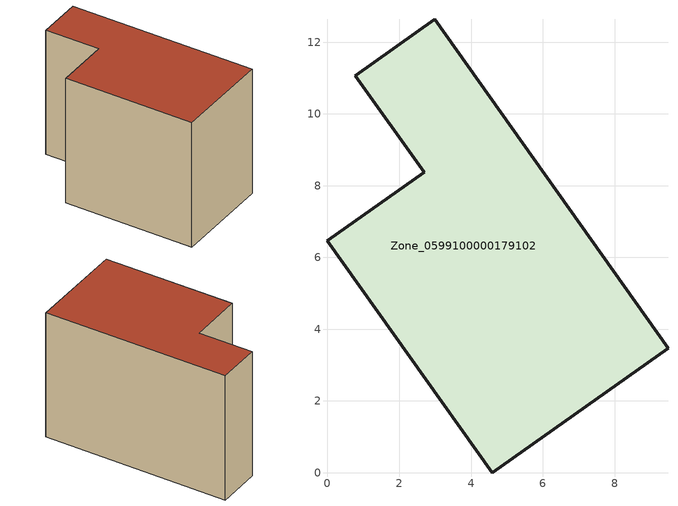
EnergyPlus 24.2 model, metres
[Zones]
Zone_0599100000179102
 floor ground (C_G): 0.77,11.07 2.98,12.64 9.49,3.47 4.59,0 0,6.46 2.69,8.37 z1.69
 wall outside (C_F): 4.59,0 9.49,3.47 2.98,12.64 0.77,11.07 2.69,8.37 0,6.46 4.59,0 z1.69:9.66
 roof outside (C_R): 2.98,12.64 0.77,11.07 2.69,8.37 0,6.46 4.59,0 9.49,3.47 z9.66
[BUILDING]
Pand.0599100000179102: North Axis=0; Terrain=City; Loads Convergence Tolerance Value=0.04; Temperature Convergence Tolerance Value=0.4; Solar Distribution=FullExterior; Maximum Number of Warmup Days=25; Minimum Number of Warmup Days=1
[Site:Location]
Rotterdam.The.Hague.AP_ZH_NLD Design_Conditions: Latitude=51.96; Longitude=4.45; Time Zone=1; Elevation=-4.5
[SITE:GROUNDTEMPERATURE:BUILDINGSURFACE]
18, 18, 18, 18, 18, 18, 18, 18, 18, 18, 18, 18
[MATERIAL] Thermal Absorptance=0.9; Solar Absorptance=0.7; Visible Absorptance=0.7
Name | Roughness | Thickness | Conductivity | Density | Specific Heat
G.TI.1975-1991 | MediumSmooth | 0.15 | 0.288461 | 540 | 1210
F.TI.1975-1991 | Rough | 0.3 | 0.230769 | 1920 | 840
R.TI.1975-1991 | MediumRough | 0.2 | 0.153846 | 1500 | 1000
[CONSTRUCTION]
C_G: G.TI.1975-1991
C_F: F.TI.1975-1991
C_R: R.TI.1975-1991
[ZONE]
Zone_0599100000179102: Type=1; Multiplier=1; Ceiling Height=Autocalculate; Volume=Autocalculate; Floor Area=autocalculate; Part of Total Floor Area=Yes
[ZONEINFILTRATION:DESIGNFLOWRATE]
Infil_Zone_0599100000179102: Zone or ZoneList or Space or SpaceList=Zone_0599100000179102; Schedule=AlwaysOn; Design Flow Rate Calculation Method=Flow/Area; Flow Rate per Floor Area=0.003; Constant Term Coefficient=1; Temperature Term Coefficient=0; Velocity Term Coefficient=0; Velocity Squared Term Coefficient=0
[HVACTEMPLATE:ZONE:IDEALLOADSAIRSYSTEM]
Zone_0599100000179102: Maximum Heating Supply Air Temperature=50; Minimum Cooling Supply Air Temperature=13; Maximum Heating Supply Air Humidity Ratio=0.0156; Minimum Cooling Supply Air Humidity Ratio=0.0077; Heating Limit=NoLimit; Cooling Limit=NoLimit; Dehumidification Control Type=ConstantSensibleHeatRatio; Cooling Sensible Heat Ratio=0.7; Dehumidification Setpoint=60; Humidification Control Type=None; Humidification Setpoint=30; Outdoor Air Method=None; Outdoor Air Flow Rate per Person=0.00944; Outdoor Air Flow Rate per Zone Floor Area=0; Outdoor Air Flow Rate per Zone=0; Demand Controlled Ventilation Type=None; Outdoor Air Economizer Type=NoEconomizer; Heat Recovery Type=None; Sensible Heat Recovery Effectiveness=0.7; Latent Heat Recovery Effectiveness=0.65
[ZONECONTROL:THERMOSTAT]
ThermostatControl_Zone_0599100000179102: Zone or ZoneList=Zone_0599100000179102; Control Type Schedule=DualSetpointControlType; Control 1=Thermostat_Zone_0599100000179102; Temperature Difference Between Cutout And Setpoint=0
[THERMOSTATSETPOINT:DUALSETPOINT]
Thermostat_Zone_0599100000179102: Heating Setpoint Temperature Schedule=HeatingSetpoint_Zone_0599100000179102; Cooling Setpoint Temperature Schedule=CoolingSetpoint_Zone_0599100000179102
[SCHEDULE:COMPACT]
HeatingSetpoint_Zone_0599100000179102: Through: 12/31, For: AllDays, Until: 24:00, 21
CoolingSetpoint_Zone_0599100000179102: Through: 12/31, For: AllDays, Until: 24:00, 24
DualSetpointControlType: Through: 12/31, For: AllDays, Until: 24:00, 4
AlwaysOn: Through: 12/31, For: AllDays, Until: 24:00, 1
